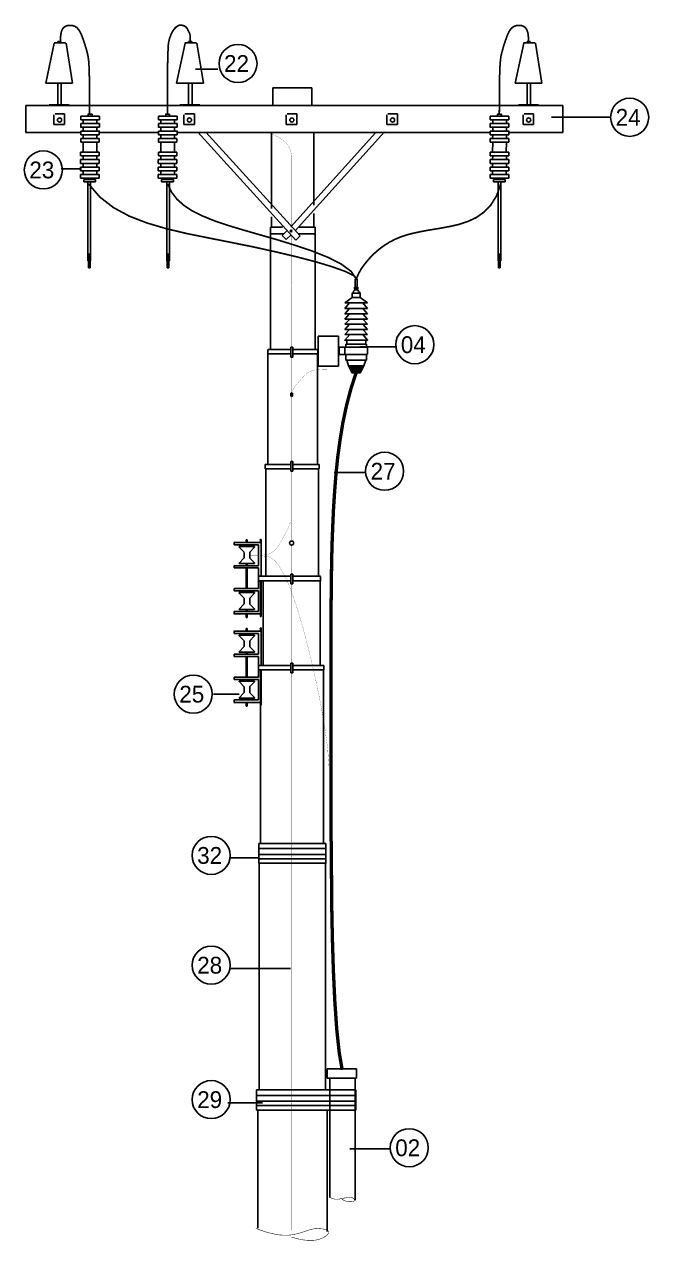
# Model space of a CAD drawing. Extents: x 0.013 to 0.842, y 0.009 to 0.544.
# Drawn here: x 0.3915 to 0.4473, y 0.1853 to 0.2939 of the extents above; entities that cross this region are included whole.
import ezdxf

# ---------------------------------------------------------------- set-up
doc = ezdxf.new("R2010")
doc.units = 0
doc.header["$LTSCALE"] = 250
doc.header["$MEASUREMENT"] = 0
doc.linetypes.add('DASHDOT', pattern=[1, 0.5, -0.25, 0, -0.25])
doc.layers.add('DETALHES-DIVERSOS', color=7, linetype='CONTINUOUS')
doc.styles.add('ROMANS', font='TXT', dxfattribs={"height": 100})

msp = doc.modelspace()

# ---------------------------------------------------------------- linework, layer by layer
at = {"layer": 'DETALHES-DIVERSOS'}
for p, q in [((0.39418, 0.29222), (0.39341, 0.28865)), ((0.39416, 0.29226), (0.39518, 0.29226)), ((0.39449, 0.29237), (0.39477, 0.29237)), ((0.39449, 0.29225), (0.39449, 0.29237)), ((0.3945, 0.29226), (0.3945, 0.29232)), ((0.39477, 0.29237), (0.39477, 0.29225)), ((0.39523, 0.29222), (0.39581, 0.28865)), ((0.40587, 0.29222), (0.4051, 0.28865)), ((0.40585, 0.29226), (0.40688, 0.29226)), ((0.40618, 0.29225), (0.40618, 0.29237)), ((0.40618, 0.29237), (0.40646, 0.29237)), ((0.40619, 0.29226), (0.40619, 0.29232)), ((0.40646, 0.29237), (0.40646, 0.29225)), ((0.40692, 0.29222), (0.4075, 0.28865)), ((0.43613, 0.29222), (0.43536, 0.28865)), ((0.43611, 0.29226), (0.43714, 0.29226)), ((0.43644, 0.29237), (0.43672, 0.29237)), ((0.43644, 0.29225), (0.43644, 0.29237)), ((0.43645, 0.29226), (0.43645, 0.29232)), ((0.43672, 0.29237), (0.43672, 0.29225)), ((0.43718, 0.29222), (0.43776, 0.28865)), ((0.4088, 0.2899), (0.4068, 0.2899)), ((0.39461, 0.28865), (0.39341, 0.28865)), ((0.39341, 0.28865), (0.39581, 0.28865)), ((0.39449, 0.28669), (0.39449, 0.28864)), ((0.39449, 0.28864), (0.3948, 0.28864)), ((0.3948, 0.28864), (0.3948, 0.28669)), ((0.4051, 0.28865), (0.4075, 0.28865)), ((0.4063, 0.28865), (0.4051, 0.28865)), ((0.40618, 0.28864), (0.40649, 0.28864)), ((0.40618, 0.28669), (0.40618, 0.28864)), ((0.40649, 0.28864), (0.40649, 0.28669)), ((0.41372, 0.28824), (0.41721, 0.28824)), ((0.41372, 0.28666), (0.41372, 0.28823)), ((0.41721, 0.28666), (0.41721, 0.28824)), ((0.43656, 0.28865), (0.43536, 0.28865)), ((0.43536, 0.28865), (0.43776, 0.28865)), ((0.43644, 0.28669), (0.43644, 0.28864)), ((0.43644, 0.28864), (0.43675, 0.28864)), ((0.43675, 0.28864), (0.43675, 0.28669)), ((0.39551, 0.2867), (0.39371, 0.2867)), ((0.4072, 0.2867), (0.4054, 0.2867)), ((0.43746, 0.2867), (0.43566, 0.2867)), ((0.39163, 0.28665), (0.3945, 0.28665)), ((0.39163, 0.28425), (0.39163, 0.28665)), ((0.39415, 0.28581), (0.39415, 0.28497)), ((0.3951, 0.28592), (0.39425, 0.28592)), ((0.39441, 0.28665), (0.4334, 0.28665)), ((0.3951, 0.28497), (0.3951, 0.28592)), ((0.39821, 0.2857), (0.39654, 0.2857)), ((0.39654, 0.2857), (0.39654, 0.28537)), ((0.3972, 0.28588), (0.3972, 0.2857)), ((0.39744, 0.28588), (0.3972, 0.28588)), ((0.39755, 0.28588), (0.39744, 0.28588)), ((0.39755, 0.2857), (0.39755, 0.28588)), ((0.39821, 0.2857), (0.39821, 0.28537)), ((0.40515, 0.2857), (0.40348, 0.2857)), ((0.40349, 0.2857), (0.40349, 0.28537)), ((0.40414, 0.28588), (0.40414, 0.2857)), ((0.40439, 0.28588), (0.40414, 0.28588)), ((0.40449, 0.28588), (0.40438, 0.28588)), ((0.40449, 0.2857), (0.40449, 0.28588)), ((0.40515, 0.2857), (0.40515, 0.28537)), ((0.40575, 0.28581), (0.40575, 0.28497)), ((0.40671, 0.28592), (0.40585, 0.28592)), ((0.40671, 0.28497), (0.40671, 0.28592)), ((0.4149, 0.28581), (0.4149, 0.28497)), ((0.41586, 0.28592), (0.415, 0.28592)), ((0.41586, 0.28497), (0.41586, 0.28592)), ((0.4239, 0.28581), (0.4239, 0.28497)), ((0.42486, 0.28592), (0.424, 0.28592)), ((0.42486, 0.28497), (0.42486, 0.28592)), ((0.43314, 0.2857), (0.43314, 0.28537)), ((0.43481, 0.2857), (0.43314, 0.2857)), ((0.43344, 0.28665), (0.43669, 0.28665)), ((0.43404, 0.28588), (0.4338, 0.28588)), ((0.4338, 0.28588), (0.4338, 0.2857)), ((0.43415, 0.28588), (0.43404, 0.28588)), ((0.43415, 0.2857), (0.43415, 0.28588)), ((0.43481, 0.2857), (0.43481, 0.28537)), ((0.43607, 0.28581), (0.43607, 0.28497)), ((0.43702, 0.28592), (0.43617, 0.28592)), ((0.43662, 0.28665), (0.43963, 0.28665)), ((0.43702, 0.28497), (0.43702, 0.28592)), ((0.43963, 0.28665), (0.43963, 0.28425)), ((0.39415, 0.28497), (0.3951, 0.28497)), ((0.39821, 0.28537), (0.39654, 0.28537)), ((0.39821, 0.28504), (0.39654, 0.28504)), ((0.39654, 0.28504), (0.39654, 0.2847)), ((0.39821, 0.28471), (0.39654, 0.28471)), ((0.39676, 0.28504), (0.39677, 0.28537)), ((0.39676, 0.28437), (0.39676, 0.2847)), ((0.39798, 0.28536), (0.39798, 0.28503)), ((0.39798, 0.2847), (0.39798, 0.28437)), ((0.39821, 0.28504), (0.39821, 0.28472)), ((0.40515, 0.28537), (0.40348, 0.28537)), ((0.40515, 0.28504), (0.40348, 0.28504)), ((0.40349, 0.28504), (0.40348, 0.2847)), ((0.40515, 0.28471), (0.40348, 0.28471)), ((0.40371, 0.28504), (0.40371, 0.28537)), ((0.40371, 0.28437), (0.40371, 0.2847)), ((0.40493, 0.2847), (0.40492, 0.28437)), ((0.40493, 0.28536), (0.40493, 0.28503)), ((0.40515, 0.28504), (0.40515, 0.28472)), ((0.40575, 0.28497), (0.40671, 0.28497)), ((0.4149, 0.28497), (0.41586, 0.28497)), ((0.4239, 0.28497), (0.42486, 0.28497)), ((0.43481, 0.28537), (0.43314, 0.28537)), ((0.43314, 0.28504), (0.43314, 0.2847)), ((0.43481, 0.28504), (0.43314, 0.28504)), ((0.43481, 0.28471), (0.43314, 0.28471)), ((0.43336, 0.28504), (0.43337, 0.28537)), ((0.43336, 0.28437), (0.43336, 0.2847)), ((0.43458, 0.28536), (0.43458, 0.28503)), ((0.43458, 0.2847), (0.43458, 0.28437)), ((0.43481, 0.28504), (0.43481, 0.28472)), ((0.43607, 0.28497), (0.43702, 0.28497)), ((0.4438, 0.2856), (0.4386, 0.2856)), ((0.39451, 0.28425), (0.39163, 0.28425)), ((0.39651, 0.28425), (0.3941, 0.28425)), ((0.39654, 0.28437), (0.39654, 0.28404)), ((0.39821, 0.28437), (0.39654, 0.28437)), ((0.3982, 0.28404), (0.39654, 0.28404)), ((0.39654, 0.2837), (0.39654, 0.28337)), ((0.3982, 0.2837), (0.39654, 0.2837)), ((0.39676, 0.28403), (0.39675, 0.2837)), ((0.39798, 0.28403), (0.39798, 0.2837)), ((0.3982, 0.28438), (0.3982, 0.28404)), ((0.3982, 0.2837), (0.3982, 0.28337)), ((0.40354, 0.28425), (0.39822, 0.28425)), ((0.40349, 0.28437), (0.40348, 0.28404)), ((0.40515, 0.28437), (0.40348, 0.28437)), ((0.40515, 0.28404), (0.40348, 0.28404)), ((0.40514, 0.2837), (0.40348, 0.2837)), ((0.40349, 0.2837), (0.40349, 0.28337)), ((0.4037, 0.28403), (0.4037, 0.2837)), ((0.40492, 0.28403), (0.40492, 0.2837)), ((0.40514, 0.2837), (0.40514, 0.28337)), ((0.40515, 0.28438), (0.40515, 0.28404)), ((0.43308, 0.28425), (0.40515, 0.28425)), ((0.41577, 0.27464), (0.40701, 0.28426)), ((0.41616, 0.27503), (0.40771, 0.28428)), ((0.4136, 0.28423), (0.4136, 0.27746)), ((0.41532, 0.27581), (0.42289, 0.28421)), ((0.41571, 0.27545), (0.42368, 0.28429)), ((0.41738, 0.28423), (0.41738, 0.27776)), ((0.43481, 0.28437), (0.43314, 0.28437)), ((0.43314, 0.28437), (0.43314, 0.28404)), ((0.4348, 0.28404), (0.43314, 0.28404)), ((0.4348, 0.2837), (0.43314, 0.2837)), ((0.43314, 0.2837), (0.43314, 0.28337)), ((0.43336, 0.28403), (0.43335, 0.2837)), ((0.43458, 0.28403), (0.43458, 0.2837)), ((0.4348, 0.28438), (0.4348, 0.28404)), ((0.4348, 0.2837), (0.4348, 0.28337)), ((0.43963, 0.28425), (0.43483, 0.28425)), ((0.3982, 0.28249), (0.39653, 0.28249)), ((0.39653, 0.28215), (0.39653, 0.28249)), ((0.3982, 0.28337), (0.39654, 0.28337)), ((0.39676, 0.28337), (0.39675, 0.28248)), ((0.39798, 0.28337), (0.39797, 0.28248)), ((0.39819, 0.28216), (0.3982, 0.28249)), ((0.40514, 0.28337), (0.40348, 0.28337)), ((0.40514, 0.28249), (0.40348, 0.28249)), ((0.40348, 0.28215), (0.40348, 0.28249)), ((0.4037, 0.28337), (0.4037, 0.28248)), ((0.40492, 0.28337), (0.40492, 0.28248)), ((0.40514, 0.28216), (0.40514, 0.28249)), ((0.43313, 0.28215), (0.43313, 0.28249)), ((0.4348, 0.28249), (0.43313, 0.28249)), ((0.4348, 0.28337), (0.43314, 0.28337)), ((0.43336, 0.28337), (0.43335, 0.28248)), ((0.43458, 0.28337), (0.43457, 0.28248)), ((0.43479, 0.28216), (0.4348, 0.28249)), ((0.39819, 0.28182), (0.39653, 0.28182)), ((0.39653, 0.28149), (0.39653, 0.28182)), ((0.39819, 0.28149), (0.39653, 0.28149)), ((0.39819, 0.28216), (0.39654, 0.28216)), ((0.39675, 0.28215), (0.39673, 0.28216)), ((0.39676, 0.28216), (0.39675, 0.28182)), ((0.39675, 0.28149), (0.39675, 0.28116)), ((0.39819, 0.28182), (0.39797, 0.28182)), ((0.39798, 0.28215), (0.39798, 0.28182)), ((0.39798, 0.28148), (0.39798, 0.28115)), ((0.39819, 0.28149), (0.39819, 0.28182)), ((0.40514, 0.28182), (0.40347, 0.28182)), ((0.40347, 0.28149), (0.40347, 0.28182)), ((0.40514, 0.28149), (0.40347, 0.28149)), ((0.40514, 0.28216), (0.40348, 0.28216)), ((0.4037, 0.28215), (0.40368, 0.28216)), ((0.4037, 0.28149), (0.40369, 0.28116)), ((0.4037, 0.28216), (0.4037, 0.28182)), ((0.40492, 0.28215), (0.40492, 0.28182)), ((0.40514, 0.28182), (0.40492, 0.28182)), ((0.40492, 0.28148), (0.40492, 0.28115)), ((0.40514, 0.28149), (0.40514, 0.28182)), ((0.43313, 0.28149), (0.43313, 0.28182)), ((0.43479, 0.28182), (0.43313, 0.28182)), ((0.43479, 0.28149), (0.43313, 0.28149)), ((0.43479, 0.28216), (0.43314, 0.28216)), ((0.43335, 0.28215), (0.43333, 0.28216)), ((0.43336, 0.28216), (0.43335, 0.28182)), ((0.43335, 0.28149), (0.43335, 0.28116)), ((0.43479, 0.28182), (0.43457, 0.28182)), ((0.43458, 0.28215), (0.43458, 0.28182)), ((0.43458, 0.28148), (0.43458, 0.28115)), ((0.43479, 0.28149), (0.43479, 0.28182)), ((0.3948, 0.281), (0.3966, 0.281)), ((0.39653, 0.28082), (0.39653, 0.28116)), ((0.39819, 0.28116), (0.39653, 0.28116)), ((0.39819, 0.28082), (0.39653, 0.28082)), ((0.39653, 0.28082), (0.39653, 0.28082)), ((0.39653, 0.28017), (0.39653, 0.28049)), ((0.39819, 0.28049), (0.39653, 0.28049)), ((0.39675, 0.28082), (0.39675, 0.28049)), ((0.39797, 0.28049), (0.39797, 0.28082)), ((0.39819, 0.28082), (0.39819, 0.28116)), ((0.39819, 0.28017), (0.39819, 0.28048)), ((0.40347, 0.28082), (0.40347, 0.28116)), ((0.40514, 0.28116), (0.40347, 0.28116)), ((0.40514, 0.28082), (0.40347, 0.28082)), ((0.40347, 0.28082), (0.40347, 0.28082)), ((0.40347, 0.28017), (0.40347, 0.28049)), ((0.40514, 0.28049), (0.40347, 0.28049)), ((0.40369, 0.28082), (0.40369, 0.28049)), ((0.40491, 0.28049), (0.40491, 0.28082)), ((0.40514, 0.28082), (0.40514, 0.28116)), ((0.40514, 0.28017), (0.40514, 0.28048)), ((0.43479, 0.28116), (0.43313, 0.28116)), ((0.43313, 0.28082), (0.43313, 0.28116)), ((0.43313, 0.28082), (0.43313, 0.28082)), ((0.43479, 0.28082), (0.43313, 0.28082)), ((0.43479, 0.28049), (0.43313, 0.28049)), ((0.43313, 0.28017), (0.43313, 0.28049)), ((0.43335, 0.28082), (0.43335, 0.28049)), ((0.43457, 0.28049), (0.43457, 0.28082)), ((0.43479, 0.28082), (0.43479, 0.28116)), ((0.43479, 0.28017), (0.43479, 0.28048)), ((0.39819, 0.28017), (0.39653, 0.28017)), ((0.39682, 0.27984), (0.39682, 0.28006)), ((0.39787, 0.28006), (0.39682, 0.28006)), ((0.39787, 0.27984), (0.39682, 0.27984)), ((0.39719, 0.27279), (0.39719, 0.27985)), ((0.39743, 0.27984), (0.39743, 0.2728)), ((0.39787, 0.27984), (0.39787, 0.28006)), ((0.40514, 0.28017), (0.40347, 0.28017)), ((0.40376, 0.27984), (0.40376, 0.28006)), ((0.40482, 0.28006), (0.40376, 0.28006)), ((0.40482, 0.27984), (0.40376, 0.27984)), ((0.40424, 0.27279), (0.40424, 0.27985)), ((0.40448, 0.27984), (0.40448, 0.27279)), ((0.40482, 0.27984), (0.40482, 0.28006)), ((0.43479, 0.28017), (0.43313, 0.28017)), ((0.43447, 0.28006), (0.43342, 0.28006)), ((0.43342, 0.27984), (0.43342, 0.28006)), ((0.43447, 0.27984), (0.43342, 0.27984)), ((0.43385, 0.27279), (0.43385, 0.27985)), ((0.43409, 0.27984), (0.43409, 0.2728)), ((0.43447, 0.27984), (0.43447, 0.28006)), ((0.41738, 0.27702), (0.41738, 0.2758)), ((0.4136, 0.2767), (0.4136, 0.2758)), ((0.41456, 0.27579), (0.41351, 0.27579)), ((0.41351, 0.26488), (0.41351, 0.27577)), ((0.41466, 0.2752), (0.41351, 0.2752)), ((0.41453, 0.27506), (0.41493, 0.27544)), ((0.4149, 0.27469), (0.41453, 0.27506)), ((0.4149, 0.27469), (0.41534, 0.2751)), ((0.41577, 0.27464), (0.41616, 0.27503)), ((0.41749, 0.2752), (0.41596, 0.2752)), ((0.41749, 0.27579), (0.41607, 0.27579)), ((0.41749, 0.26483), (0.41749, 0.27579)), ((0.39719, 0.27279), (0.39723, 0.27279)), ((0.39723, 0.27337), (0.39723, 0.27217)), ((0.39738, 0.27337), (0.39723, 0.27337)), ((0.39738, 0.27217), (0.39738, 0.27337)), ((0.39738, 0.27279), (0.39743, 0.27279)), ((0.39743, 0.27279), (0.39743, 0.2728)), ((0.40424, 0.27279), (0.40428, 0.27279)), ((0.40443, 0.27337), (0.40428, 0.27337)), ((0.40428, 0.27337), (0.40428, 0.27217)), ((0.40442, 0.27279), (0.40448, 0.27279)), ((0.40443, 0.27217), (0.40443, 0.27337)), ((0.43385, 0.27279), (0.43389, 0.27279)), ((0.43404, 0.27337), (0.43389, 0.27337)), ((0.43389, 0.27337), (0.43389, 0.27217)), ((0.43404, 0.27217), (0.43404, 0.27337)), ((0.43404, 0.27279), (0.43409, 0.27279)), ((0.43409, 0.27279), (0.43409, 0.2728)), ((0.39723, 0.27217), (0.39738, 0.27217)), ((0.40428, 0.27217), (0.40443, 0.27217)), ((0.43389, 0.27217), (0.43404, 0.27217)), ((0.421, 0.27027), (0.421, 0.27043)), ((0.421, 0.27043), (0.4213, 0.27043)), ((0.42125, 0.27114), (0.42108, 0.27114)), ((0.42108, 0.27114), (0.42108, 0.27043)), ((0.42108, 0.27043), (0.42125, 0.27043)), ((0.42112, 0.27027), (0.42112, 0.27043)), ((0.42121, 0.27027), (0.42121, 0.27043)), ((0.42125, 0.27043), (0.42125, 0.27114)), ((0.4213, 0.27043), (0.4213, 0.27027)), ((0.42079, 0.26951), (0.42015, 0.26903)), ((0.42079, 0.26991), (0.42079, 0.26951)), ((0.42079, 0.2699), (0.42152, 0.2699)), ((0.42079, 0.26951), (0.42152, 0.26951)), ((0.4213, 0.27027), (0.421, 0.27027)), ((0.42108, 0.27027), (0.42108, 0.2702)), ((0.42108, 0.2702), (0.42125, 0.2702)), ((0.42125, 0.2702), (0.42125, 0.27027)), ((0.42152, 0.26989), (0.42152, 0.26951)), ((0.42152, 0.26951), (0.42217, 0.26903)), ((0.42057, 0.26903), (0.42015, 0.26852)), ((0.42217, 0.26903), (0.42015, 0.26903)), ((0.42057, 0.26852), (0.42015, 0.26804)), ((0.42015, 0.26852), (0.42217, 0.26852)), ((0.42174, 0.26903), (0.42217, 0.26852)), ((0.42174, 0.26852), (0.42217, 0.26804)), ((0.42217, 0.26804), (0.42015, 0.26804)), ((0.42057, 0.26804), (0.42015, 0.26758)), ((0.42015, 0.26758), (0.42217, 0.26758)), ((0.42058, 0.26758), (0.42015, 0.26712)), ((0.42174, 0.26804), (0.42217, 0.26758)), ((0.42174, 0.26758), (0.42217, 0.26712)), ((0.41777, 0.26337), (0.41777, 0.26607)), ((0.41957, 0.26607), (0.41777, 0.26607)), ((0.41957, 0.26337), (0.41957, 0.26607)), ((0.42217, 0.26712), (0.42015, 0.26712)), ((0.42057, 0.26712), (0.42015, 0.26666)), ((0.42015, 0.26666), (0.42217, 0.26666)), ((0.42057, 0.26665), (0.42015, 0.2662)), ((0.42217, 0.2662), (0.42015, 0.2662)), ((0.42058, 0.2662), (0.42015, 0.26569)), ((0.42174, 0.26712), (0.42217, 0.26666)), ((0.42174, 0.26665), (0.42217, 0.2662)), ((0.42174, 0.2662), (0.42217, 0.26569)), ((0.41532, 0.26507), (0.41549, 0.26507)), ((0.41532, 0.26427), (0.41532, 0.26507)), ((0.41549, 0.26507), (0.41549, 0.2642)), ((0.41965, 0.26508), (0.41965, 0.26444)), ((0.41965, 0.26508), (0.42217, 0.26508)), ((0.42015, 0.26568), (0.42015, 0.26569)), ((0.42015, 0.26569), (0.42217, 0.26569)), ((0.42015, 0.26444), (0.42015, 0.26508)), ((0.42022, 0.26536), (0.42022, 0.26509)), ((0.42022, 0.26536), (0.42209, 0.26536)), ((0.42031, 0.26536), (0.42031, 0.26569)), ((0.4248, 0.2651), (0.4215, 0.2651)), ((0.42201, 0.26536), (0.42201, 0.26569)), ((0.42209, 0.26536), (0.42209, 0.26509)), ((0.42217, 0.26569), (0.42217, 0.26568)), ((0.42217, 0.26508), (0.42217, 0.26444)), ((0.41326, 0.26447), (0.41326, 0.26487)), ((0.41326, 0.26487), (0.41327, 0.26487)), ((0.41327, 0.26447), (0.41326, 0.26447)), ((0.41327, 0.25461), (0.41327, 0.26451)), ((0.41328, 0.26487), (0.41533, 0.26487)), ((0.41532, 0.26447), (0.41328, 0.26447)), ((0.41532, 0.2642), (0.41532, 0.26451)), ((0.41549, 0.2642), (0.41532, 0.2642)), ((0.41549, 0.26487), (0.41773, 0.26487)), ((0.41771, 0.26447), (0.41549, 0.26447)), ((0.41771, 0.25462), (0.41771, 0.26448)), ((0.41773, 0.26444), (0.41773, 0.26485)), ((0.41957, 0.26414), (0.41957, 0.26473)), ((0.41965, 0.26443), (0.42217, 0.26443)), ((0.42022, 0.26443), (0.42022, 0.26393)), ((0.42209, 0.26393), (0.42022, 0.26393)), ((0.42047, 0.26342), (0.42031, 0.26393)), ((0.42185, 0.26342), (0.42201, 0.26393)), ((0.42209, 0.26444), (0.42209, 0.26393)), ((0.41777, 0.26337), (0.41957, 0.26337)), ((0.42079, 0.26278), (0.42047, 0.26342)), ((0.42047, 0.26342), (0.42185, 0.26342)), ((0.42053, 0.2633), (0.42178, 0.2633)), ((0.42059, 0.26318), (0.42173, 0.26318)), ((0.42065, 0.26306), (0.42167, 0.26306)), ((0.4207, 0.26294), (0.42161, 0.26294)), ((0.42077, 0.26281), (0.42154, 0.26281)), ((0.42152, 0.26278), (0.42185, 0.26342)), ((0.42152, 0.26278), (0.42079, 0.26278)), ((0.41531, 0.26096), (0.41531, 0.26069)), ((0.41546, 0.26096), (0.41531, 0.26096)), ((0.41531, 0.26069), (0.41532, 0.26069)), ((0.41532, 0.26096), (0.41532, 0.2607)), ((0.41544, 0.26096), (0.41532, 0.26096)), ((0.41532, 0.2607), (0.41544, 0.2607)), ((0.41532, 0.26069), (0.41544, 0.26069)), ((0.41533, 0.26095), (0.41533, 0.26071)), ((0.41544, 0.26095), (0.41533, 0.26095)), ((0.41533, 0.26093), (0.41533, 0.26072)), ((0.41535, 0.26093), (0.41533, 0.26093)), ((0.41533, 0.26072), (0.41541, 0.26072)), ((0.41533, 0.26071), (0.41542, 0.26071)), ((0.41533, 0.26069), (0.41546, 0.26069)), ((0.41534, 0.2609), (0.41534, 0.26073)), ((0.41541, 0.2609), (0.41534, 0.2609)), ((0.41534, 0.26073), (0.4154, 0.26073)), ((0.41542, 0.26093), (0.41535, 0.26093)), ((0.41535, 0.26086), (0.41535, 0.26081)), ((0.4154, 0.26086), (0.41535, 0.26086)), ((0.41535, 0.26081), (0.41535, 0.26078)), ((0.41535, 0.26078), (0.41537, 0.26078)), ((0.41537, 0.26078), (0.41537, 0.26076)), ((0.41537, 0.26076), (0.41538, 0.26076)), ((0.4154, 0.26073), (0.4154, 0.26086)), ((0.41541, 0.26072), (0.41541, 0.2609)), ((0.41542, 0.26071), (0.41542, 0.26093)), ((0.41544, 0.26069), (0.41544, 0.26096)), ((0.41544, 0.26071), (0.41544, 0.26095)), ((0.41544, 0.2607), (0.41544, 0.26071)), ((0.41546, 0.26069), (0.41546, 0.26096)), ((0.41302, 0.25421), (0.41302, 0.25461)), ((0.41302, 0.25461), (0.41469, 0.25461)), ((0.41477, 0.25421), (0.41302, 0.25421)), ((0.41308, 0.24463), (0.41308, 0.25421)), ((0.4153, 0.25421), (0.41452, 0.25421)), ((0.4146, 0.25461), (0.41531, 0.25461)), ((0.41532, 0.25407), (0.41532, 0.25487)), ((0.41532, 0.25487), (0.41549, 0.25487)), ((0.41532, 0.254), (0.41532, 0.25431)), ((0.41784, 0.25421), (0.41548, 0.25421)), ((0.41549, 0.25487), (0.41549, 0.254)), ((0.41549, 0.25461), (0.41784, 0.25461)), ((0.41779, 0.24463), (0.41779, 0.25421)), ((0.41784, 0.25421), (0.41784, 0.25461)), ((0.41549, 0.254), (0.41532, 0.254)), ((0.4219, 0.2539), (0.4192, 0.2539)), ((0.41022, 0.24764), (0.4126, 0.24764)), ((0.41024, 0.24743), (0.41024, 0.24764)), ((0.41132, 0.24764), (0.41132, 0.24788)), ((0.41132, 0.24788), (0.41142, 0.24788)), ((0.41142, 0.24788), (0.41142, 0.24764)), ((0.41267, 0.24791), (0.41259, 0.24791)), ((0.41259, 0.24791), (0.41259, 0.24788)), ((0.4126, 0.24764), (0.4126, 0.24789)), ((0.41267, 0.24792), (0.41267, 0.24462)), ((0.41024, 0.24743), (0.41044, 0.24743)), ((0.41244, 0.24743), (0.41024, 0.24743)), ((0.41069, 0.24723), (0.41069, 0.24727)), ((0.41069, 0.24727), (0.41207, 0.24727)), ((0.41114, 0.24677), (0.41069, 0.24723)), ((0.41115, 0.24625), (0.41115, 0.24676)), ((0.41133, 0.24742), (0.41133, 0.24727)), ((0.41143, 0.24742), (0.41143, 0.24727)), ((0.41207, 0.24721), (0.41163, 0.24675)), ((0.41164, 0.24625), (0.41164, 0.24676)), ((0.41207, 0.24721), (0.41207, 0.24727)), ((0.41244, 0.24559), (0.41244, 0.24743)), ((0.41024, 0.24538), (0.41024, 0.24559)), ((0.41024, 0.24557), (0.41244, 0.24557)), ((0.41115, 0.24626), (0.41069, 0.24579)), ((0.41069, 0.24579), (0.41069, 0.24576)), ((0.41069, 0.24576), (0.41207, 0.24576)), ((0.41133, 0.24577), (0.41133, 0.24559)), ((0.41133, 0.24577), (0.41143, 0.24577)), ((0.41133, 0.24575), (0.41133, 0.24559)), ((0.41143, 0.24577), (0.41143, 0.24559)), ((0.41143, 0.24575), (0.41143, 0.24559)), ((0.41207, 0.24581), (0.41163, 0.24626)), ((0.41207, 0.24581), (0.41207, 0.24576)), ((0.41244, 0.24538), (0.41024, 0.24538)), ((0.41132, 0.24537), (0.41132, 0.24354)), ((0.41142, 0.24354), (0.41142, 0.24537)), ((0.41243, 0.24462), (0.41244, 0.24462)), ((0.41243, 0.24422), (0.41243, 0.24462)), ((0.41244, 0.24462), (0.41244, 0.24538)), ((0.41244, 0.24462), (0.41533, 0.24462)), ((0.41532, 0.24402), (0.41532, 0.24482)), ((0.41532, 0.24482), (0.41549, 0.24482)), ((0.41549, 0.24482), (0.41549, 0.24395)), ((0.41549, 0.24462), (0.41797, 0.24462)), ((0.41797, 0.24419), (0.41797, 0.2446)), ((0.41024, 0.24333), (0.41024, 0.24354)), ((0.41024, 0.24354), (0.41244, 0.24354)), ((0.41244, 0.24333), (0.41024, 0.24333)), ((0.41024, 0.24333), (0.41044, 0.24333)), ((0.41133, 0.24332), (0.41133, 0.24316)), ((0.41143, 0.24332), (0.41143, 0.24316)), ((0.41244, 0.24422), (0.41243, 0.24422)), ((0.41244, 0.24354), (0.41244, 0.24422)), ((0.41532, 0.24422), (0.41244, 0.24422)), ((0.41244, 0.24149), (0.41244, 0.24333)), ((0.4126, 0.24421), (0.4126, 0.24102)), ((0.41267, 0.24102), (0.41267, 0.24421)), ((0.41286, 0.23667), (0.41286, 0.24423)), ((0.41532, 0.24395), (0.41532, 0.24426)), ((0.41549, 0.24395), (0.41532, 0.24395)), ((0.41794, 0.24422), (0.41549, 0.24422)), ((0.41795, 0.23666), (0.41795, 0.24423)), ((0.41069, 0.24317), (0.41207, 0.24317)), ((0.41069, 0.24313), (0.41069, 0.24317)), ((0.41114, 0.24267), (0.41069, 0.24313)), ((0.41115, 0.24215), (0.41115, 0.24266)), ((0.41207, 0.24311), (0.41163, 0.24265)), ((0.41164, 0.24215), (0.41164, 0.24266)), ((0.41207, 0.24311), (0.41207, 0.24317)), ((0.41022, 0.24128), (0.4126, 0.24128)), ((0.41024, 0.24128), (0.41024, 0.24149)), ((0.41024, 0.24149), (0.41244, 0.24149)), ((0.41115, 0.24216), (0.41069, 0.24169)), ((0.41069, 0.24169), (0.41069, 0.24165)), ((0.41069, 0.24165), (0.41207, 0.24165)), ((0.41133, 0.24165), (0.41133, 0.24148)), ((0.41133, 0.24128), (0.41133, 0.24094)), ((0.41143, 0.24165), (0.41143, 0.24148)), ((0.41143, 0.24128), (0.41143, 0.24094)), ((0.41207, 0.24171), (0.41163, 0.24216)), ((0.41207, 0.24171), (0.41207, 0.24165)), ((0.41133, 0.24094), (0.41143, 0.24094)), ((0.41258, 0.24102), (0.41267, 0.24102)), ((0.41259, 0.24), (0.41259, 0.23997)), ((0.41267, 0.24), (0.41259, 0.24)), ((0.41267, 0.24001), (0.41267, 0.23671)), ((0.41022, 0.23973), (0.4126, 0.23973)), ((0.41024, 0.23952), (0.41024, 0.23973)), ((0.41244, 0.23952), (0.41024, 0.23952)), ((0.41024, 0.23952), (0.41044, 0.23952)), ((0.41069, 0.23936), (0.41207, 0.23936)), ((0.41069, 0.23932), (0.41069, 0.23936)), ((0.41114, 0.23886), (0.41069, 0.23932)), ((0.41132, 0.23997), (0.41142, 0.23997)), ((0.41132, 0.23973), (0.41132, 0.23997)), ((0.41133, 0.23951), (0.41133, 0.23935)), ((0.41142, 0.23997), (0.41142, 0.23973)), ((0.41143, 0.23951), (0.41143, 0.23935)), ((0.41207, 0.2393), (0.41163, 0.23884)), ((0.41207, 0.2393), (0.41207, 0.23936)), ((0.41244, 0.23768), (0.41244, 0.23952)), ((0.4126, 0.23973), (0.4126, 0.23998)), ((0.41115, 0.23835), (0.41069, 0.23788)), ((0.41069, 0.23788), (0.41069, 0.23784)), ((0.41069, 0.23784), (0.41207, 0.23784)), ((0.41115, 0.23834), (0.41115, 0.23885)), ((0.41133, 0.23786), (0.41133, 0.23768)), ((0.41133, 0.23785), (0.41143, 0.23785)), ((0.41133, 0.23784), (0.41133, 0.23767)), ((0.41143, 0.23786), (0.41143, 0.23767)), ((0.41143, 0.23784), (0.41143, 0.23767)), ((0.41207, 0.2379), (0.41163, 0.23835)), ((0.41164, 0.23834), (0.41164, 0.23885)), ((0.41207, 0.2379), (0.41207, 0.23784)), ((0.41024, 0.23747), (0.41024, 0.23768)), ((0.41024, 0.23766), (0.41244, 0.23766)), ((0.41244, 0.23747), (0.41024, 0.23747)), ((0.41132, 0.23746), (0.41132, 0.23563)), ((0.41142, 0.23563), (0.41142, 0.23746)), ((0.41244, 0.23667), (0.41244, 0.23747)), ((0.41532, 0.23687), (0.41549, 0.23687)), ((0.41532, 0.23607), (0.41532, 0.23687)), ((0.41549, 0.23687), (0.41549, 0.236)), ((0.41242, 0.23627), (0.41242, 0.23667)), ((0.41242, 0.23667), (0.41533, 0.23667)), ((0.41532, 0.23627), (0.41242, 0.23627)), ((0.41244, 0.23563), (0.41244, 0.23627)), ((0.4126, 0.23627), (0.4126, 0.23311)), ((0.4126, 0.22074), (0.4126, 0.23627)), ((0.41267, 0.23311), (0.41267, 0.23627)), ((0.41532, 0.236), (0.41532, 0.23631)), ((0.41549, 0.236), (0.41532, 0.236)), ((0.41549, 0.23667), (0.41826, 0.23667)), ((0.41825, 0.23627), (0.41549, 0.23627)), ((0.41825, 0.22074), (0.41825, 0.23627)), ((0.41826, 0.23627), (0.41826, 0.23667)), ((0.41024, 0.23563), (0.41244, 0.23563)), ((0.41024, 0.23542), (0.41024, 0.23563)), ((0.41024, 0.23542), (0.41044, 0.23542)), ((0.41244, 0.23542), (0.41024, 0.23542)), ((0.41069, 0.23522), (0.41069, 0.23526)), ((0.41069, 0.23526), (0.41207, 0.23526)), ((0.41114, 0.23475), (0.41069, 0.23522)), ((0.41115, 0.23424), (0.41115, 0.23474)), ((0.41133, 0.23541), (0.41133, 0.23525)), ((0.41143, 0.23541), (0.41143, 0.23525)), ((0.41207, 0.2352), (0.41163, 0.23474)), ((0.41164, 0.23424), (0.41164, 0.23474)), ((0.41207, 0.2352), (0.41207, 0.23526)), ((0.41244, 0.23358), (0.41244, 0.23542)), ((0.4084, 0.2341), (0.4107, 0.2341)), ((0.41024, 0.23358), (0.41244, 0.23358)), ((0.41024, 0.23337), (0.41024, 0.23358)), ((0.41115, 0.23424), (0.41069, 0.23377)), ((0.41069, 0.23377), (0.41069, 0.23374)), ((0.41069, 0.23374), (0.41207, 0.23374)), ((0.41133, 0.23374), (0.41133, 0.23357)), ((0.41143, 0.23374), (0.41143, 0.23357)), ((0.41207, 0.2338), (0.41163, 0.23425)), ((0.41207, 0.2338), (0.41207, 0.23374)), ((0.41022, 0.23336), (0.4126, 0.23336)), ((0.41133, 0.23337), (0.41133, 0.23303)), ((0.41133, 0.23303), (0.41143, 0.23303)), ((0.41143, 0.23337), (0.41143, 0.23303)), ((0.41258, 0.23311), (0.41267, 0.23311)), ((0.41846, 0.22078), (0.41245, 0.22078)), ((0.41245, 0.21901), (0.41245, 0.22077)), ((0.41845, 0.21899), (0.41845, 0.22077)), ((0.4099, 0.2195), (0.4124, 0.2195)), ((0.41846, 0.22031), (0.41245, 0.22031)), ((0.41245, 0.21979), (0.41846, 0.21979)), ((0.41846, 0.21941), (0.41245, 0.21941)), ((0.41245, 0.21901), (0.41386, 0.21901)), ((0.41248, 0.19876), (0.41248, 0.21899)), ((0.4139, 0.21901), (0.41846, 0.21901)), ((0.41841, 0.19876), (0.41841, 0.21899)), ((0.4099, 0.2096), (0.413, 0.2096)), ((0.413, 0.2096), (0.4153, 0.2096)), ((0.41856, 0.20064), (0.42118, 0.20064)), ((0.41856, 0.19982), (0.41856, 0.20064)), ((0.41857, 0.19982), (0.42118, 0.19982)), ((0.41881, 0.19982), (0.41881, 0.18916)), ((0.42106, 0.19982), (0.42106, 0.18891)), ((0.42118, 0.19982), (0.42118, 0.20064)), ((0.41226, 0.19696), (0.41226, 0.19877)), ((0.41226, 0.19877), (0.42113, 0.19877)), ((0.42112, 0.19696), (0.42112, 0.19877)), ((0.42113, 0.19826), (0.4123, 0.19826)), ((0.4123, 0.19775), (0.42113, 0.19775)), ((0.4097, 0.1976), (0.4128, 0.1976)), ((0.41226, 0.19696), (0.42113, 0.19696)), ((0.42113, 0.19736), (0.4123, 0.19736)), ((0.41236, 0.19689), (0.41236, 0.18642)), ((0.41857, 0.19696), (0.41857, 0.18613)), ((0.4242, 0.1935), (0.4206, 0.1935))]:
    msp.add_line(p, q, dxfattribs=at)
for points, const_width in [([(0.39473, 0.29237), (0.39474, 0.29263), (0.39475, 0.29285), (0.39477, 0.29303), (0.3948, 0.29319), (0.39484, 0.29331), (0.39488, 0.29342), (0.39493, 0.2935), (0.39499, 0.29357), (0.39505, 0.29363), (0.39511, 0.29368), (0.39518, 0.29372), (0.39526, 0.29376), (0.39533, 0.29378), (0.39541, 0.2938), (0.39549, 0.29381), (0.39558, 0.29381), (0.39566, 0.29381), (0.39575, 0.2938), (0.39584, 0.29378), (0.39593, 0.29375), (0.39601, 0.29372), (0.3961, 0.29367), (0.39618, 0.29362), (0.39625, 0.29355), (0.39632, 0.29347), (0.39639, 0.29338), (0.39645, 0.29328), (0.39651, 0.29317), (0.39657, 0.29304), (0.39663, 0.29291), (0.39668, 0.29277), (0.39674, 0.29262), (0.39679, 0.29246), (0.39685, 0.29229), (0.39691, 0.29212), (0.39696, 0.29194), (0.39702, 0.29176), (0.39707, 0.29158), (0.39712, 0.29139), (0.39716, 0.29121), (0.3972, 0.29102), (0.39724, 0.29078), (0.39727, 0.29045), (0.39729, 0.28999), (0.39731, 0.28935), (0.39733, 0.28848), (0.39734, 0.28734), (0.39734, 0.28589)], 0.00015), ([(0.40429, 0.28588), (0.40429, 0.28781), (0.4043, 0.28929), (0.40431, 0.2904), (0.40433, 0.29119), (0.40435, 0.29173), (0.40437, 0.29207), (0.4044, 0.29229), (0.40443, 0.29243), (0.40446, 0.29256), (0.4045, 0.29268), (0.40454, 0.2928), (0.40458, 0.29291), (0.40462, 0.29301), (0.40467, 0.29311), (0.40472, 0.29321), (0.40477, 0.2933), (0.40483, 0.29338), (0.40489, 0.29347), (0.40495, 0.29354), (0.40502, 0.29361), (0.40508, 0.29367), (0.40516, 0.29372), (0.40523, 0.29377), (0.4053, 0.2938), (0.40538, 0.29382), (0.40546, 0.29383), (0.40554, 0.29383), (0.40562, 0.29381), (0.40569, 0.2938), (0.40576, 0.29377), (0.40583, 0.29374), (0.40589, 0.2937), (0.40594, 0.29366), (0.40599, 0.29361), (0.40603, 0.29356), (0.40606, 0.29351), (0.40609, 0.29346), (0.40612, 0.29341), (0.40614, 0.29336), (0.40616, 0.29331), (0.40618, 0.29327), (0.4062, 0.29323), (0.40622, 0.29319), (0.40624, 0.29316), (0.40625, 0.29313), (0.40627, 0.2931), (0.40628, 0.29308), (0.40629, 0.29306), (0.40629, 0.29305), (0.4063, 0.29303), (0.4063, 0.293), (0.40631, 0.29294), (0.40631, 0.29286), (0.40631, 0.29275), (0.40631, 0.29259), (0.40631, 0.29238)], 0.00015), ([(0.43656, 0.29237), (0.43656, 0.29263), (0.43654, 0.29285), (0.43652, 0.29303), (0.43649, 0.29319), (0.43645, 0.29331), (0.43641, 0.29342), (0.43636, 0.2935), (0.4363, 0.29357), (0.43624, 0.29363), (0.43618, 0.29368), (0.43611, 0.29372), (0.43604, 0.29376), (0.43596, 0.29378), (0.43588, 0.2938), (0.4358, 0.29381), (0.43572, 0.29381), (0.43563, 0.29381), (0.43554, 0.2938), (0.43545, 0.29378), (0.43537, 0.29375), (0.43528, 0.29372), (0.4352, 0.29367), (0.43512, 0.29362), (0.43504, 0.29355), (0.43497, 0.29347), (0.4349, 0.29338), (0.43484, 0.29328), (0.43478, 0.29317), (0.43472, 0.29304), (0.43467, 0.29291), (0.43461, 0.29277), (0.43456, 0.29262), (0.4345, 0.29246), (0.43444, 0.29229), (0.43439, 0.29212), (0.43433, 0.29194), (0.43428, 0.29176), (0.43423, 0.29158), (0.43418, 0.29139), (0.43413, 0.29121), (0.43409, 0.29102), (0.43406, 0.29078), (0.43403, 0.29045), (0.434, 0.28999), (0.43398, 0.28935), (0.43397, 0.28848), (0.43396, 0.28734), (0.43395, 0.28589)], 0.00015), ([(0.39721, 0.2857), (0.39726, 0.28581), (0.3973, 0.28589), (0.39716, 0.28594), (0.39736, 0.28596), (0.39738, 0.28594), (0.39735, 0.28589), (0.3974, 0.28581), (0.39754, 0.2857)], 0.0000111), ([(0.40415, 0.2857), (0.4042, 0.28581), (0.40425, 0.28589), (0.4041, 0.28594), (0.40431, 0.28596), (0.40432, 0.28594), (0.40429, 0.28589), (0.40434, 0.28581), (0.40448, 0.2857)], 0.0000111), ([(0.43381, 0.2857), (0.43386, 0.28581), (0.4339, 0.28589), (0.43376, 0.28594), (0.43396, 0.28596), (0.43398, 0.28594), (0.43395, 0.28589), (0.434, 0.28581), (0.43414, 0.2857)], 0.0000111), ([(0.41538, 0.28223), (0.41532, 0.28249), (0.41525, 0.28271), (0.41517, 0.28289), (0.41509, 0.28304), (0.415, 0.28317), (0.41491, 0.28328), (0.41481, 0.28337), (0.4147, 0.28347), (0.41459, 0.28356), (0.41446, 0.28365), (0.41433, 0.28374), (0.41417, 0.28384), (0.414, 0.28393), (0.41381, 0.28403), (0.41359, 0.28412), (0.41335, 0.28422)], 0.000015), ([(0.41538, 0.27591), (0.41538, 0.28038), (0.41538, 0.28227)], 0.000015), ([(0.42125, 0.27114), (0.42096, 0.27146), (0.42021, 0.27183), (0.41907, 0.27224), (0.41761, 0.27268), (0.4159, 0.27313), (0.414, 0.27358), (0.41201, 0.27402), (0.40998, 0.27443), (0.40797, 0.27483), (0.40603, 0.27522), (0.40418, 0.27566), (0.40245, 0.27617), (0.40087, 0.27678), (0.39945, 0.27755), (0.39824, 0.27849), (0.39725, 0.27965)], 0.00015), ([(0.42115, 0.27119), (0.4207, 0.27185), (0.41985, 0.27248), (0.4187, 0.27307), (0.41731, 0.27363), (0.41577, 0.27415), (0.41416, 0.27465), (0.41255, 0.27511), (0.41103, 0.27555), (0.40967, 0.27596), (0.40846, 0.27637), (0.40741, 0.2768), (0.40651, 0.27724), (0.40576, 0.27774), (0.40514, 0.27829), (0.40466, 0.27892), (0.40431, 0.27965)], 0.00015), ([(0.42117, 0.27119), (0.42137, 0.27164), (0.42163, 0.2721), (0.42196, 0.27255), (0.42233, 0.27299), (0.42274, 0.27341), (0.42318, 0.2738), (0.42365, 0.27415), (0.42413, 0.27445), (0.42463, 0.27471), (0.42514, 0.27492), (0.42567, 0.2751), (0.42622, 0.27524), (0.42681, 0.27537), (0.42743, 0.27549), (0.4281, 0.2756), (0.42881, 0.27572), (0.42957, 0.27586), (0.43035, 0.27604), (0.43114, 0.2763), (0.43189, 0.27665), (0.43259, 0.27714), (0.4332, 0.27778), (0.43371, 0.2786), (0.43407, 0.27965)], 0.00015), ([(0.41538, 0.27059), (0.41538, 0.27257), (0.41538, 0.27501)], 0.000015), ([(0.41891, 0.22097), (0.41891, 0.2216), (0.41891, 0.2228), (0.41891, 0.22447), (0.41891, 0.22651), (0.41891, 0.22879), (0.41891, 0.23121), (0.41891, 0.23367), (0.41891, 0.23605), (0.41891, 0.23828), (0.41891, 0.24034), (0.41892, 0.24226), (0.41894, 0.24406), (0.41896, 0.24578), (0.419, 0.24742), (0.41906, 0.24901), (0.41913, 0.25059), (0.41923, 0.25215), (0.41935, 0.25372), (0.41951, 0.25527), (0.41972, 0.25681), (0.41997, 0.25834), (0.42029, 0.25985), (0.42068, 0.26133), (0.42115, 0.26279)], 0.0003), ([(0.41161, 0.24648), (0.41205, 0.24648), (0.41242, 0.24649), (0.41272, 0.24651), (0.41297, 0.24654), (0.41317, 0.24657), (0.41334, 0.24661), (0.41347, 0.24666), (0.41359, 0.24673), (0.4137, 0.2468), (0.4138, 0.24688), (0.4139, 0.24697), (0.41399, 0.24706), (0.41407, 0.24716), (0.41415, 0.24727), (0.41423, 0.24738), (0.4143, 0.24749), (0.41437, 0.2476), (0.41444, 0.24772), (0.41451, 0.24783), (0.41457, 0.24795), (0.41464, 0.24808), (0.41471, 0.2482), (0.41478, 0.24833), (0.41485, 0.24847), (0.41492, 0.24861), (0.41499, 0.24875), (0.41506, 0.24889), (0.41513, 0.24903), (0.41518, 0.24916), (0.41522, 0.24928), (0.41525, 0.24939), (0.41526, 0.24948)], 0.000015), ([(0.41161, 0.24648), (0.41205, 0.24648), (0.41242, 0.24647), (0.41272, 0.24645), (0.41297, 0.24642), (0.41317, 0.24639), (0.41334, 0.24635), (0.41347, 0.24629), (0.41359, 0.24623), (0.4137, 0.24616), (0.4138, 0.24608), (0.4139, 0.24599), (0.41399, 0.2459), (0.41407, 0.24579), (0.41415, 0.24569), (0.41423, 0.24558), (0.4143, 0.24547), (0.41437, 0.24536), (0.41444, 0.24524), (0.41451, 0.24512), (0.41457, 0.24501), (0.41464, 0.24488), (0.41471, 0.24476), (0.41478, 0.24463), (0.41485, 0.24449), (0.41492, 0.24435), (0.41499, 0.24421), (0.41506, 0.24406), (0.41513, 0.24393), (0.41518, 0.2438), (0.41522, 0.24368), (0.41525, 0.24357), (0.41526, 0.24348)], 0.000015), ([(0.41525, 0.24358), (0.4158, 0.24204), (0.41638, 0.24011), (0.41695, 0.23793), (0.41749, 0.23562), (0.41797, 0.23331), (0.41835, 0.23114), (0.41861, 0.22923), (0.41872, 0.22772)], 0.000015), ([(0.41991, 0.20055), (0.41964, 0.20212), (0.41942, 0.2042), (0.41925, 0.20667), (0.41912, 0.20943), (0.41903, 0.21235), (0.41897, 0.21533), (0.41895, 0.21825), (0.41894, 0.22099)], 0.0003), ([(0.4188, 0.18919), (0.41889, 0.18914), (0.41898, 0.18909), (0.41907, 0.18906), (0.41915, 0.18903), (0.41922, 0.18902), (0.4193, 0.18901), (0.41937, 0.18901), (0.41945, 0.18901), (0.41952, 0.18901), (0.4196, 0.18902), (0.41968, 0.18903), (0.41976, 0.18905), (0.41984, 0.18906), (0.41993, 0.18907), (0.42001, 0.18909), (0.42009, 0.18911), (0.42017, 0.18912), (0.42025, 0.18913), (0.42033, 0.18915), (0.42041, 0.18916), (0.42049, 0.18916), (0.42056, 0.18917), (0.42063, 0.18917), (0.42069, 0.18916), (0.42074, 0.18915), (0.4208, 0.18914), (0.42084, 0.18912), (0.42088, 0.18909), (0.42092, 0.18907), (0.42095, 0.18904), (0.42097, 0.18901), (0.42099, 0.18898), (0.421, 0.18895), (0.42101, 0.18892), (0.42101, 0.18889), (0.421, 0.18887), (0.42097, 0.18885), (0.42093, 0.18883), (0.42088, 0.18881), (0.42081, 0.1888), (0.42072, 0.18879), (0.42061, 0.18879), (0.42049, 0.18879), (0.42037, 0.18881), (0.42024, 0.18884), (0.42011, 0.18889), (0.41998, 0.18895), (0.41986, 0.18903)], 0.000045), ([(0.41219, 0.18641), (0.41267, 0.18622), (0.41312, 0.18607), (0.41354, 0.18596), (0.41394, 0.18588), (0.4143, 0.18582), (0.41465, 0.1858), (0.41497, 0.18579), (0.41527, 0.18581), (0.41555, 0.18585), (0.41582, 0.18591), (0.41606, 0.18597), (0.41629, 0.18604), (0.41651, 0.18611), (0.41671, 0.18618), (0.41691, 0.18625), (0.41709, 0.1863), (0.41727, 0.18634), (0.41744, 0.18637), (0.4176, 0.18638), (0.41775, 0.18639), (0.41789, 0.18638), (0.41802, 0.18637), (0.41814, 0.18636), (0.41824, 0.18634), (0.41834, 0.18632), (0.41843, 0.1863), (0.4185, 0.18627), (0.41856, 0.18625), (0.41861, 0.18621), (0.41865, 0.18618), (0.41867, 0.18614), (0.41869, 0.18609), (0.41869, 0.18605), (0.41868, 0.18599), (0.41866, 0.18593), (0.41861, 0.18587), (0.41855, 0.1858), (0.41846, 0.18573), (0.41834, 0.18565), (0.4182, 0.18557), (0.41803, 0.18549), (0.41782, 0.18542), (0.41756, 0.18536), (0.41725, 0.18533), (0.41689, 0.18533), (0.41645, 0.18537), (0.41594, 0.18547), (0.41535, 0.18563)], 0.000045)]:
    msp.add_lwpolyline(points, dxfattribs=dict(at, const_width=const_width))
at = {"layer": 'DETALHES-DIVERSOS', "linetype": 'Continuous', "const_width": 0.000015}
for points in [[(0.41538, 0.24776), (0.41538, 0.27057)], [(0.42075, 0.26313), (0.42004, 0.26313), (0.41943, 0.26313), (0.41892, 0.26313), (0.4185, 0.26312), (0.41816, 0.26311), (0.41787, 0.26309), (0.41763, 0.26306), (0.41743, 0.26302), (0.41725, 0.26298), (0.41709, 0.26292), (0.41694, 0.26285), (0.4168, 0.26276), (0.41666, 0.26265), (0.41652, 0.26252), (0.41637, 0.26237), (0.4162, 0.26219), (0.41603, 0.26198), (0.41584, 0.26176), (0.41567, 0.26153), (0.41552, 0.26131), (0.41542, 0.2611), (0.41536, 0.26093), (0.41537, 0.26079), (0.41547, 0.26071)]]:
    msp.add_lwpolyline(points, dxfattribs=at)
at = {"layer": 'DETALHES-DIVERSOS'}
for points in [[(0.42079, 0.26991), (0.42083, 0.26994), (0.42091, 0.27002), (0.42092, 0.27009), (0.42102, 0.27016), (0.42111, 0.2702), (0.42111, 0.2702)], [(0.42123, 0.2702), (0.42124, 0.2702), (0.4213, 0.27016), (0.42136, 0.27009), (0.42143, 0.27002), (0.42149, 0.26994), (0.42153, 0.26991)]]:
    msp.add_lwpolyline(points, dxfattribs=at)
at = {"layer": 'DETALHES-DIVERSOS', "linetype": 'DASHDOT', "const_width": 0.00003}
msp.add_lwpolyline([(0.41539, 0.24746), (0.41539, 0.18622)], dxfattribs=at)
at = {"layer": 'DETALHES-DIVERSOS'}
for centre, radius in [((0.4106, 0.2904), 0.0017), ((0.4456, 0.2856), 0.0017), ((0.39465, 0.28536), 0.000187), ((0.40626, 0.28536), 0.000187), ((0.41541, 0.28536), 0.000187), ((0.42441, 0.28536), 0.000187), ((0.43657, 0.28536), 0.000187), ((0.3932, 0.2809), 0.0017), ((0.41534, 0.27545), 0.0000788), ((0.41533, 0.27545), 0.0000432), ((0.4264, 0.2653), 0.0017), ((0.4237, 0.254), 0.0017), ((0.41539, 0.24759), 0.000177), ((0.4066, 0.2341), 0.0017), ((0.4082, 0.2197), 0.0017), ((0.4082, 0.2099), 0.0017), ((0.4082, 0.1979), 0.0017), ((0.4259, 0.1936), 0.0017)]:
    msp.add_circle(centre, radius, dxfattribs=at)

# ---------------------------------------------------------------- texts
at = {"layer": 'DETALHES-DIVERSOS', "style": 'ROMANS'}
for s, p in [('22', (0.40935, 0.28965)), ('24', (0.44435, 0.28485)), ('23', (0.39195, 0.28015)), ('04', (0.42515, 0.26455)), ('27', (0.42245, 0.25325)), ('25', (0.40535, 0.23335)), ('32', (0.40695, 0.21895)), ('28', (0.40695, 0.20915)), ('29', (0.40695, 0.19715)), ('02', (0.42465, 0.19285))]:
    msp.add_text(s, height=0.0015, dxfattribs=at).set_placement(p)

doc.saveas('drawing.dxf')
